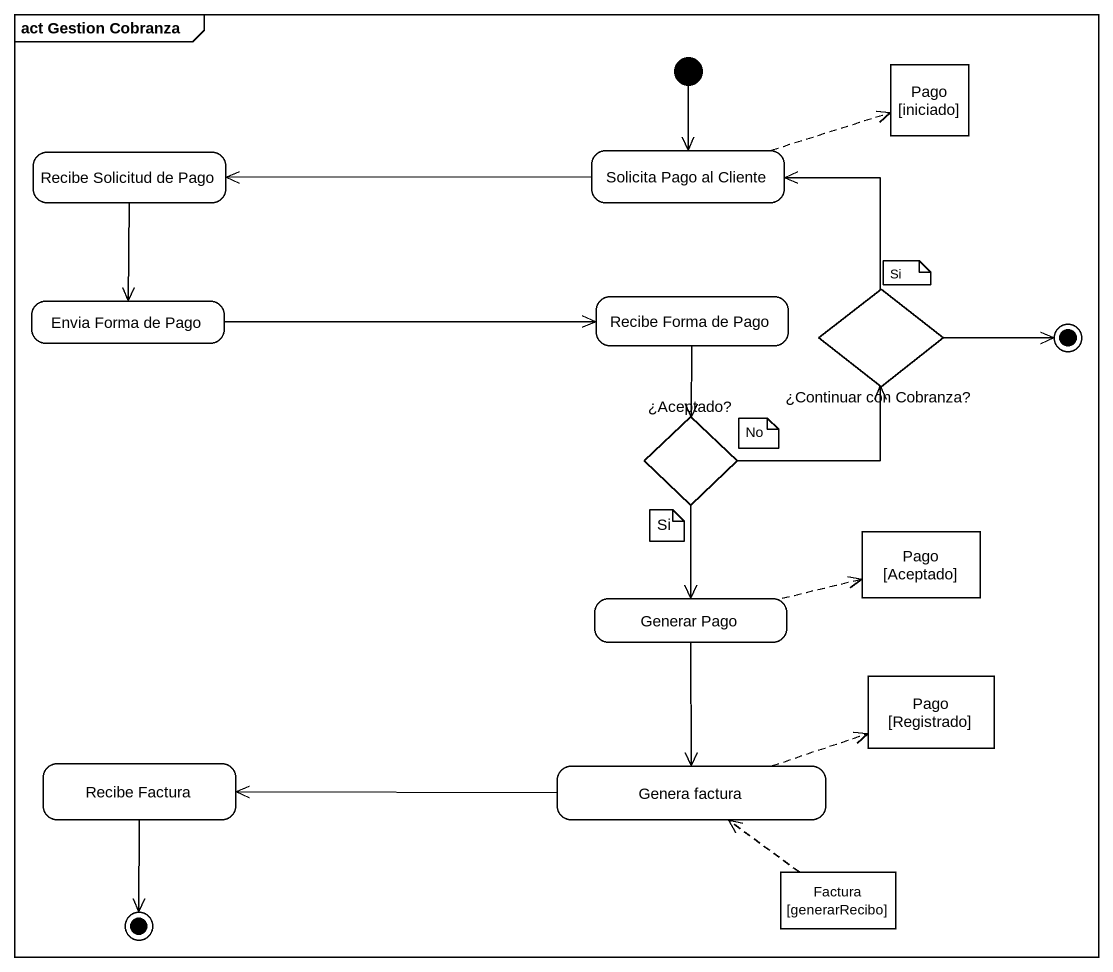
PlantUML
@startuml
mainframe act Gestion Cobranza
hide empty description
state "Pago [iniciado]" as Pago_iniciado <<object>>
state "Recibe Solicitud de Pago" as Recibe_Solicitud_de_Pago
state "Solicita Pago al Cliente" as Solicita_Pago_al_Cliente
state "¿Continuar con Cobranza?" as Continuar_con_Cobranza <<choice>>
state "Envia Forma de Pago" as Envia_Forma_de_Pago
state "Recibe Forma de Pago" as Recibe_Forma_de_Pago
state final1 <<end>>
state "¿Aceptado?" as Aceptado <<choice>>
state "Pago [Aceptado]" as Pago_Aceptado <<object>>
state "Generar Pago" as Generar_Pago
state "Pago [Registrado]" as Pago_Registrado <<object>>
state "Recibe Factura" as Recibe_Factura
state "Genera factura" as Genera_factura
state "Factura [generarRecibo]" as Factura_generarRecibo <<object>>
state final2 <<end>>
[*] --> Solicita_Pago_al_Cliente
Recibe_Solicitud_de_Pago --> Envia_Forma_de_Pago
Solicita_Pago_al_Cliente -right[dashed]-> Pago_iniciado
Solicita_Pago_al_Cliente -left-> Recibe_Solicitud_de_Pago
Continuar_con_Cobranza -up-> Solicita_Pago_al_Cliente
Continuar_con_Cobranza -right-> final1
Envia_Forma_de_Pago -right-> Recibe_Forma_de_Pago
Recibe_Forma_de_Pago --> Aceptado
Aceptado -up-> Continuar_con_Cobranza
Aceptado --> Generar_Pago
Generar_Pago -right[dashed]-> Pago_Aceptado
Generar_Pago --> Genera_factura
Recibe_Factura --> final2
Genera_factura -right[dashed]-> Pago_Registrado
Genera_factura -left-> Recibe_Factura
Factura_generarRecibo -up[dashed]-> Genera_factura
note as N1
  Si
end note
note as N2
  No
end note
note as N3
  Si
end note
@enduml
